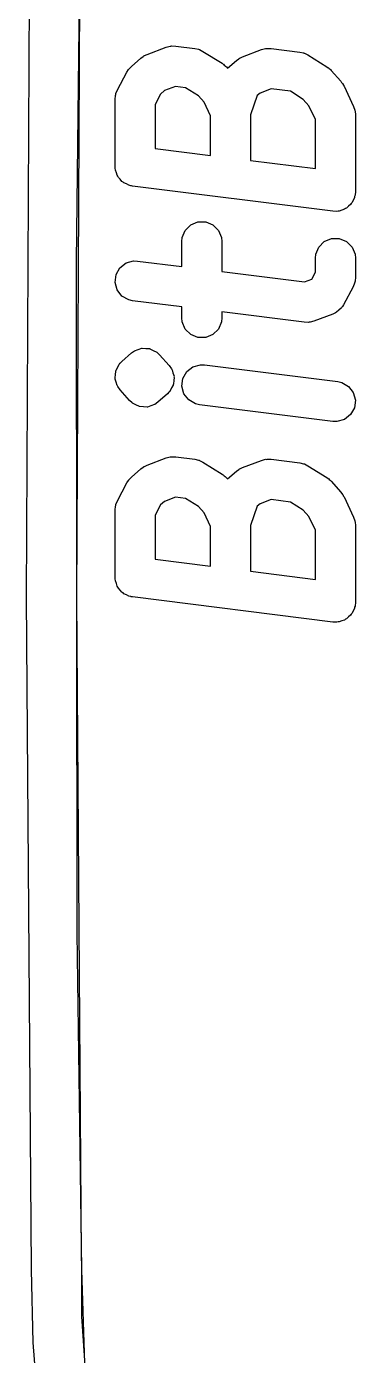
# Model space of a CAD drawing. Extents: x 125.5 to 181.1, y -135.3 to -67.6.
# Drawn here: x 125.66 to 126.97, y -112.86 to -107.56 of the extents above; entities that cross this region are included whole.
import ezdxf

# ---------------------------------------------------------------- set-up
doc = ezdxf.new("R2010")
doc.units = 0
doc.layers.add('BLACK', color=7, linetype='CONTINUOUS')

msp = doc.modelspace()

# ---------------------------------------------------------------- linework, layer by layer
at = {"layer": 'BLACK', "linetype": 'CONTINUOUS'}
for p, q in [((125.889421, -105.824342), (125.858894, -108.502008)), ((125.660354, -109.841144), (125.674172, -107.160895)), ((125.867572, -108.537845), (125.874657, -107.163444)), ((126.117284, -107.689293), (126.126606, -107.682628)), ((126.126606, -107.682628), (126.127801, -107.681512)), ((126.127801, -107.681512), (126.128974, -107.680934)), ((126.128974, -107.680934), (126.130042, -107.680172)), ((126.130042, -107.680172), (126.131595, -107.679646)), ((126.131595, -107.679646), (126.141875, -107.674593)), ((126.141875, -107.674593), (126.218066, -107.646021)), ((126.218066, -107.646021), (126.233219, -107.64198)), ((126.233219, -107.64198), (126.236874, -107.642103)), ((126.236874, -107.642103), (126.240402, -107.641134)), ((126.240402, -107.641134), (126.256079, -107.641545)), ((126.256079, -107.641545), (126.332269, -107.651069)), ((126.332269, -107.651069), (126.347565, -107.65453)), ((126.347565, -107.65453), (126.349032, -107.655364)), ((126.349032, -107.655364), (126.350696, -107.655643)), ((126.350696, -107.655643), (126.364746, -107.662611)), ((126.364746, -107.662611), (126.440937, -107.71023)), ((126.51255, -107.689168), (126.522828, -107.684116)), ((126.522828, -107.684116), (126.599018, -107.655545)), ((126.599018, -107.655545), (126.614171, -107.651504)), ((126.614171, -107.651504), (126.617826, -107.651627)), ((126.617826, -107.651627), (126.621354, -107.650658)), ((126.621354, -107.650658), (126.637031, -107.651069)), ((126.637031, -107.651069), (126.751317, -107.665355)), ((126.751317, -107.665355), (126.766612, -107.668816)), ((126.766612, -107.668816), (126.768078, -107.669649)), ((126.768078, -107.669649), (126.769745, -107.669929)), ((126.769745, -107.669929), (126.783794, -107.676897)), ((126.783794, -107.676897), (126.859984, -107.724516)), ((126.061282, -107.745185), (126.067755, -107.735475)), ((126.067755, -107.735475), (126.068456, -107.73406)), ((126.068456, -107.73406), (126.069297, -107.733163)), ((126.069297, -107.733163), (126.069982, -107.732137)), ((126.069982, -107.732137), (126.071206, -107.73113)), ((126.071206, -107.73113), (126.07919, -107.722626)), ((126.07919, -107.722626), (126.117284, -107.689293)), ((126.440937, -107.71023), (126.445126, -107.713459)), ((126.445126, -107.713459), (126.446812, -107.714277)), ((126.446812, -107.714277), (126.44996, -107.717186)), ((126.44996, -107.717186), (126.453357, -107.719805)), ((126.453357, -107.719805), (126.454445, -107.721331)), ((126.454445, -107.721331), (126.45833, -107.724921)), ((126.45833, -107.724921), (126.462737, -107.729879)), ((126.462737, -107.729879), (126.498238, -107.698816)), ((126.498238, -107.698816), (126.507562, -107.692149)), ((126.507562, -107.692149), (126.508755, -107.691035)), ((126.508755, -107.691035), (126.509926, -107.690459)), ((126.509926, -107.690459), (126.510995, -107.689695)), ((126.510995, -107.689695), (126.51255, -107.689168)), ((126.859984, -107.724516), (126.864173, -107.727745)), ((126.864173, -107.727745), (126.865859, -107.728563)), ((126.865859, -107.728563), (126.869007, -107.731472)), ((126.869007, -107.731472), (126.872404, -107.734091)), ((126.872404, -107.734091), (126.873492, -107.735617)), ((126.873492, -107.735617), (126.877376, -107.739206)), ((126.023187, -107.816614), (126.061282, -107.745185)), ((126.877376, -107.739206), (126.915472, -107.782063)), ((126.915472, -107.782063), (126.918631, -107.78641)), ((126.918631, -107.78641), (126.920029, -107.787682)), ((126.920029, -107.787682), (126.922201, -107.791322)), ((126.013775, -107.854261), (126.015312, -107.838654)), ((126.015312, -107.838654), (126.016816, -107.835022)), ((126.016816, -107.835022), (126.017198, -107.831109)), ((126.017198, -107.831109), (126.023187, -107.816614)), ((126.195569, -107.833396), (126.173775, -107.87426)), ((126.211687, -107.819292), (126.195569, -107.833396)), ((126.25579, -107.802753), (126.211687, -107.819292)), ((126.29491, -107.807643), (126.25579, -107.802753)), ((126.346384, -107.839814), (126.29491, -107.807643)), ((126.369164, -107.865442), (126.346384, -107.839814)), ((126.581429, -107.838625), (126.554727, -107.915396)), ((126.592641, -107.828815), (126.581429, -107.838625)), ((126.636742, -107.812277), (126.592641, -107.828815)), ((126.713958, -107.821929), (126.636742, -107.812277)), ((126.765432, -107.854101), (126.713958, -107.821929)), ((126.922201, -107.791322), (126.924692, -107.794749)), ((126.924692, -107.794749), (126.92531, -107.796532)), ((126.92531, -107.796532), (126.928066, -107.801149)), ((126.928066, -107.801149), (126.966161, -107.882102)), ((126.013775, -108.120927), (126.013775, -107.854261)), ((126.173775, -107.87426), (126.173775, -108.050304)), ((126.394727, -107.919762), (126.369164, -107.865442)), ((126.788212, -107.879727), (126.765432, -107.854101)), ((126.813775, -107.934047), (126.788212, -107.879727)), ((126.966161, -107.882102), (126.971415, -107.896878)), ((126.971415, -107.896878), (126.971505, -107.898788)), ((126.394727, -108.077923), (126.394727, -107.919762)), ((126.554727, -107.915396), (126.554727, -108.097923)), ((126.813775, -108.130304), (126.813775, -107.934047)), ((126.971505, -107.898788), (126.972238, -107.900558)), ((126.972238, -107.900558), (126.973775, -107.916165)), ((126.973775, -107.916165), (126.973775, -108.220927)), ((126.173775, -108.050304), (126.394727, -108.077923)), ((126.554727, -108.097923), (126.813775, -108.130304)), ((126.014183, -108.125071), (126.013775, -108.120927)), ((126.013982, -108.126681), (126.014183, -108.125071)), ((126.014542, -108.128718), (126.013982, -108.126681)), ((126.015312, -108.136534), (126.014542, -108.128718)), ((126.019415, -108.14644), (126.015312, -108.136534)), ((126.022258, -108.156779), (126.019415, -108.14644)), ((126.025337, -108.160737), (126.022258, -108.156779)), ((126.027257, -108.165373), (126.025337, -108.160737)), ((126.034841, -108.172957), (126.027257, -108.165373)), ((126.041422, -108.181418), (126.034841, -108.172957)), ((126.04578, -108.183896), (126.041422, -108.181418)), ((126.049329, -108.187445), (126.04578, -108.183896)), ((126.059238, -108.191549), (126.049329, -108.187445)), ((126.068556, -108.196848), (126.059238, -108.191549)), ((126.076214, -108.19858), (126.068556, -108.196848)), ((126.078168, -108.19939), (126.076214, -108.19858)), ((126.07979, -108.19939), (126.078168, -108.19939)), ((126.083852, -108.200309), (126.07979, -108.19939)), ((126.883852, -108.300309), (126.083852, -108.200309)), ((126.960293, -108.265373), (126.956746, -108.268919)), ((126.964394, -108.25547), (126.960293, -108.265373)), ((126.969697, -108.246146), (126.964394, -108.25547)), ((126.970319, -108.241166), (126.969697, -108.246146)), ((126.972238, -108.236534), (126.970319, -108.241166)), ((126.973775, -108.220927), (126.972238, -108.236534)), ((126.89953, -108.30072), (126.883852, -108.300309)), ((126.904367, -108.29939), (126.89953, -108.30072)), ((126.909382, -108.29939), (126.904367, -108.29939)), ((126.919287, -108.295287), (126.909382, -108.29939)), ((126.929627, -108.292444), (126.919287, -108.295287)), ((126.933586, -108.289364), (126.929627, -108.292444)), ((126.938221, -108.287445), (126.933586, -108.289364)), ((126.945803, -108.279862), (126.938221, -108.287445)), ((126.954267, -108.27328), (126.945803, -108.279862)), ((126.956746, -108.268919), (126.954267, -108.27328)), ((126.293923, -108.376481), (126.315995, -108.354409)), ((126.315995, -108.354409), (126.344834, -108.342464)), ((126.344834, -108.342464), (126.376048, -108.342464)), ((126.376048, -108.342464), (126.404887, -108.354409)), ((126.404887, -108.354409), (126.426959, -108.376481)), ((126.280441, -108.420927), (126.281978, -108.40532)), ((126.280441, -108.520781), (126.280441, -108.420927)), ((126.281978, -108.40532), (126.293923, -108.376481)), ((126.426959, -108.376481), (126.438904, -108.40532)), ((126.438904, -108.40532), (126.440441, -108.420927)), ((126.440441, -108.420927), (126.440441, -108.540781)), ((126.827257, -108.443148), (126.849329, -108.421076)), ((126.849329, -108.421076), (126.878168, -108.409131)), ((126.878168, -108.409131), (126.909382, -108.409131)), ((126.909382, -108.409131), (126.938221, -108.421076)), ((126.938221, -108.421076), (126.960293, -108.443148)), ((126.813775, -108.487594), (126.815312, -108.471987)), ((126.815312, -108.471987), (126.827257, -108.443148)), ((126.960293, -108.443148), (126.972238, -108.471987)), ((126.972238, -108.471987), (126.973775, -108.487594)), ((125.858894, -108.502008), (125.861811, -111.179846)), ((126.017854, -108.552851), (126.033284, -108.525717)), ((126.033284, -108.525717), (126.057923, -108.506553)), ((126.057923, -108.506553), (126.088021, -108.498277)), ((126.088021, -108.498277), (126.103698, -108.498688)), ((126.103698, -108.498688), (126.280441, -108.520781)), ((126.813775, -108.543785), (126.813775, -108.487594)), ((126.973775, -108.487594), (126.973775, -108.563785)), ((125.860855, -109.840732), (125.867572, -108.537845)), ((126.013982, -108.583824), (126.017854, -108.552851)), ((126.022258, -108.613922), (126.013982, -108.583824)), ((126.440441, -108.540781), (126.769853, -108.581958)), ((126.769853, -108.581958), (126.799306, -108.570913)), ((126.799306, -108.570913), (126.813775, -108.543785)), ((126.970733, -108.583023), (126.970352, -108.586938)), ((126.972238, -108.579392), (126.970733, -108.583023)), ((126.973775, -108.563785), (126.972238, -108.579392)), ((126.041422, -108.638561), (126.022258, -108.613922)), ((126.068556, -108.653991), (126.041422, -108.638561)), ((126.964363, -108.601432), (126.926268, -108.67286)), ((126.970352, -108.586938), (126.964363, -108.601432)), ((126.083852, -108.657452), (126.068556, -108.653991)), ((126.280441, -108.682025), (126.083852, -108.657452)), ((126.280441, -108.725689), (126.280441, -108.682025)), ((126.917568, -108.685908), (126.907423, -108.694248)), ((126.919579, -108.68289), (126.917568, -108.685908)), ((126.920652, -108.681889), (126.919579, -108.68289)), ((126.921517, -108.679983), (126.920652, -108.681889)), ((126.926268, -108.67286), (126.921517, -108.679983)), ((126.281978, -108.741296), (126.280441, -108.725689)), ((126.293923, -108.770135), (126.281978, -108.741296)), ((126.438904, -108.741296), (126.426959, -108.770135)), ((126.440441, -108.725689), (126.438904, -108.741296)), ((126.769566, -108.743167), (126.440441, -108.702026)), ((126.440441, -108.702026), (126.440441, -108.725689)), ((126.785243, -108.743578), (126.769566, -108.743167)), ((126.78877, -108.742608), (126.785243, -108.743578)), ((126.792426, -108.742732), (126.78877, -108.742608)), ((126.807579, -108.738691), (126.792426, -108.742732)), ((126.88377, -108.710119), (126.807579, -108.738691)), ((126.891447, -108.706344), (126.88377, -108.710119)), ((126.893457, -108.705733), (126.891447, -108.706344)), ((126.894595, -108.704797), (126.893457, -108.705733)), ((126.897844, -108.7032), (126.894595, -108.704797)), ((126.907423, -108.694248), (126.897844, -108.7032)), ((126.315995, -108.792207), (126.293923, -108.770135)), ((126.344834, -108.804152), (126.315995, -108.792207)), ((126.404887, -108.792207), (126.376048, -108.804152)), ((126.426959, -108.770135), (126.404887, -108.792207)), ((126.106418, -108.851467), (126.120897, -108.846444)), ((126.120897, -108.846444), (126.121216, -108.846462)), ((126.121216, -108.846462), (126.121517, -108.846361)), ((126.121517, -108.846361), (126.136772, -108.847378)), ((126.136772, -108.847378), (126.152058, -108.848278)), ((126.152058, -108.848278), (126.152344, -108.848416)), ((126.152344, -108.848416), (126.152662, -108.848438)), ((126.152662, -108.848438), (126.166334, -108.855199)), ((126.376048, -108.804152), (126.344834, -108.804152)), ((126.034913, -108.9054), (126.041095, -108.898816)), ((126.041095, -108.898816), (126.079189, -108.865483)), ((126.079189, -108.865483), (126.090992, -108.857044)), ((126.090992, -108.857044), (126.091407, -108.856676)), ((126.091407, -108.856676), (126.091602, -108.856608)), ((126.091602, -108.856608), (126.091947, -108.856362)), ((126.091947, -108.856362), (126.106418, -108.851467)), ((126.166334, -108.855199), (126.180145, -108.861896)), ((126.180145, -108.861896), (126.180457, -108.862184)), ((126.180457, -108.862184), (126.180642, -108.862276)), ((126.180642, -108.862276), (126.181004, -108.86269)), ((126.181004, -108.86269), (126.191663, -108.87254)), ((126.191663, -108.87254), (126.229758, -108.915397)), ((126.013982, -108.964776), (126.015597, -108.951849)), ((126.015597, -108.951849), (126.016364, -108.938834)), ((126.016364, -108.938834), (126.016502, -108.938547)), ((126.016502, -108.938547), (126.016524, -108.93823)), ((126.016524, -108.93823), (126.017563, -108.936128)), ((126.017563, -108.936128), (126.017854, -108.933803)), ((126.017854, -108.933803), (126.024296, -108.922473)), ((126.024296, -108.922473), (126.029982, -108.910747)), ((126.029982, -108.910747), (126.030219, -108.910535)), ((126.030219, -108.910535), (126.030361, -108.91025)), ((126.030361, -108.91025), (126.032608, -108.907855)), ((126.032608, -108.907855), (126.033284, -108.906668)), ((126.033284, -108.906668), (126.034913, -108.9054)), ((126.229758, -108.915397), (126.238978, -108.928083)), ((126.238978, -108.928083), (126.239082, -108.928384)), ((126.239082, -108.928384), (126.239292, -108.928624)), ((126.239292, -108.928624), (126.240042, -108.930843)), ((126.240042, -108.930843), (126.241482, -108.932694)), ((126.241482, -108.932694), (126.244935, -108.945254)), ((126.244935, -108.945254), (126.24921, -108.957574)), ((126.28452, -108.967137), (126.299949, -108.940003)), ((126.299949, -108.940003), (126.324589, -108.920839)), ((126.324589, -108.920839), (126.354687, -108.912563)), ((126.354687, -108.912563), (126.370364, -108.912974)), ((126.370364, -108.912974), (126.903697, -108.97964)), ((126.014603, -108.967034), (126.013982, -108.964776)), ((126.014447, -108.969375), (126.014603, -108.967034)), ((126.014548, -108.969675), (126.014447, -108.969375)), ((126.01453, -108.969995), (126.014548, -108.969675)), ((126.018804, -108.982315), (126.01453, -108.969995)), ((126.022258, -108.994874), (126.018804, -108.982315)), ((126.023696, -108.996723), (126.022258, -108.994874)), ((126.024448, -108.998945), (126.023696, -108.996723)), ((126.024657, -108.999184), (126.024448, -108.998945)), ((126.024762, -108.999485), (126.024657, -108.999184)), ((126.033982, -109.012171), (126.024762, -108.999485)), ((126.239448, -109.005086), (126.233758, -109.016822)), ((126.245886, -108.993765), (126.239448, -109.005086)), ((126.246176, -108.991439), (126.245886, -108.993765)), ((126.247216, -108.989338), (126.246176, -108.991439)), ((126.247237, -108.989022), (126.247216, -108.989338)), ((126.247377, -108.988734), (126.247237, -108.989022)), ((126.248143, -108.975709), (126.247377, -108.988734)), ((126.249758, -108.962792), (126.248143, -108.975709)), ((126.249293, -108.958193), (126.249136, -108.960533)), ((126.249136, -108.960533), (126.249758, -108.962792)), ((126.24921, -108.957574), (126.249191, -108.957892)), ((126.249191, -108.957892), (126.249293, -108.958193)), ((126.280648, -108.99811), (126.28452, -108.967137)), ((126.288924, -109.028208), (126.280648, -108.99811)), ((126.903697, -108.97964), (126.918993, -108.983101)), ((126.918993, -108.983101), (126.946128, -108.99853)), ((126.946128, -108.99853), (126.965292, -109.02317)), ((126.072077, -109.055028), (126.033982, -109.012171)), ((126.08273, -109.064873), (126.072077, -109.055028)), ((126.18455, -109.062085), (126.172747, -109.070523)), ((126.222645, -109.028752), (126.18455, -109.062085)), ((126.228824, -109.022168), (126.222645, -109.028752)), ((126.230456, -109.0209), (126.228824, -109.022168)), ((126.231132, -109.019709), (126.230456, -109.0209)), ((126.233378, -109.017318), (126.231132, -109.019709)), ((126.233517, -109.017035), (126.233378, -109.017318)), ((126.233758, -109.016822), (126.233517, -109.017035)), ((126.308088, -109.052848), (126.288924, -109.028208)), ((126.335222, -109.068277), (126.308088, -109.052848)), ((126.965292, -109.02317), (126.973567, -109.053267)), ((126.973567, -109.053267), (126.969696, -109.08424)), ((126.083098, -109.065293), (126.08273, -109.064873)), ((126.083284, -109.065385), (126.083098, -109.065293)), ((126.083595, -109.065672), (126.083284, -109.065385)), ((126.097406, -109.072368), (126.083595, -109.065672)), ((126.111078, -109.07913), (126.097406, -109.072368)), ((126.111393, -109.079151), (126.111078, -109.07913)), ((126.111682, -109.079291), (126.111393, -109.079151)), ((126.127031, -109.080193), (126.111682, -109.079291)), ((126.142223, -109.081207), (126.127031, -109.080193)), ((126.142523, -109.081105), (126.142223, -109.081207)), ((126.142843, -109.081124), (126.142523, -109.081105)), ((126.157321, -109.0761), (126.142843, -109.081124)), ((126.171793, -109.071206), (126.157321, -109.0761)), ((126.172137, -109.070959), (126.171793, -109.071206)), ((126.172333, -109.070892), (126.172137, -109.070959)), ((126.172747, -109.070523), (126.172333, -109.070892)), ((126.350518, -109.071738), (126.335222, -109.068277)), ((126.883852, -109.138404), (126.350518, -109.071738)), ((126.954266, -109.111375), (126.929627, -109.130539)), ((126.969696, -109.08424), (126.954266, -109.111375)), ((126.899529, -109.138815), (126.883852, -109.138404)), ((126.929627, -109.130539), (126.899529, -109.138815)), ((126.07919, -109.360721), (126.117284, -109.327388)), ((126.117284, -109.327388), (126.126606, -109.320723)), ((126.126606, -109.320723), (126.127801, -109.319607)), ((126.127801, -109.319607), (126.128974, -109.319029)), ((126.128974, -109.319029), (126.130042, -109.318267)), ((126.130042, -109.318267), (126.131595, -109.317741)), ((126.131595, -109.317741), (126.141875, -109.312688)), ((126.141875, -109.312688), (126.218066, -109.284116)), ((126.218066, -109.284116), (126.233219, -109.280075)), ((126.233219, -109.280075), (126.236874, -109.280198)), ((126.236874, -109.280198), (126.240402, -109.279229)), ((126.240402, -109.279229), (126.256079, -109.27964)), ((126.256079, -109.27964), (126.332269, -109.289164)), ((126.332269, -109.289164), (126.347565, -109.292625)), ((126.347565, -109.292625), (126.349032, -109.293459)), ((126.349032, -109.293459), (126.350696, -109.293738)), ((126.350696, -109.293738), (126.364746, -109.300706)), ((126.364746, -109.300706), (126.440937, -109.348325)), ((126.509926, -109.328554), (126.510995, -109.32779)), ((126.510995, -109.32779), (126.51255, -109.327263)), ((126.51255, -109.327263), (126.522828, -109.322211)), ((126.522828, -109.322211), (126.599018, -109.29364)), ((126.599018, -109.29364), (126.614171, -109.289599)), ((126.614171, -109.289599), (126.617826, -109.289722)), ((126.617826, -109.289722), (126.621354, -109.288753)), ((126.621354, -109.288753), (126.637031, -109.289164)), ((126.637031, -109.289164), (126.751317, -109.30345)), ((126.751317, -109.30345), (126.766612, -109.306911)), ((126.766612, -109.306911), (126.768078, -109.307744)), ((126.768078, -109.307744), (126.769745, -109.308024)), ((126.769745, -109.308024), (126.783794, -109.314992)), ((126.783794, -109.314992), (126.859984, -109.362611)), ((126.061282, -109.38328), (126.067755, -109.37357)), ((126.067755, -109.37357), (126.068456, -109.372155)), ((126.068456, -109.372155), (126.069297, -109.371258)), ((126.069297, -109.371258), (126.069982, -109.370232)), ((126.069982, -109.370232), (126.071206, -109.369225)), ((126.071206, -109.369225), (126.07919, -109.360721)), ((126.440937, -109.348325), (126.445126, -109.351554)), ((126.445126, -109.351554), (126.446812, -109.352372)), ((126.446812, -109.352372), (126.44996, -109.355281)), ((126.44996, -109.355281), (126.453357, -109.3579)), ((126.453357, -109.3579), (126.454445, -109.359426)), ((126.454445, -109.359426), (126.45833, -109.363016)), ((126.45833, -109.363016), (126.462737, -109.367974)), ((126.462737, -109.367974), (126.498238, -109.336911)), ((126.498238, -109.336911), (126.507562, -109.330244)), ((126.507562, -109.330244), (126.508755, -109.32913)), ((126.508755, -109.32913), (126.509926, -109.328554)), ((126.859984, -109.362611), (126.864173, -109.36584)), ((126.864173, -109.36584), (126.865859, -109.366658)), ((126.865859, -109.366658), (126.869007, -109.369567)), ((126.869007, -109.369567), (126.872404, -109.372186)), ((126.872404, -109.372186), (126.873492, -109.373712)), ((126.873492, -109.373712), (126.877376, -109.377301)), ((126.877376, -109.377301), (126.915472, -109.420158)), ((126.023187, -109.454709), (126.061282, -109.38328)), ((126.915472, -109.420158), (126.918631, -109.424505)), ((126.918631, -109.424505), (126.920029, -109.425777)), ((126.920029, -109.425777), (126.922201, -109.429417)), ((126.922201, -109.429417), (126.924692, -109.432844)), ((126.924692, -109.432844), (126.92531, -109.434627)), ((126.013775, -109.492356), (126.015312, -109.476749)), ((126.015312, -109.476749), (126.016816, -109.473117)), ((126.016816, -109.473117), (126.017198, -109.469204)), ((126.017198, -109.469204), (126.023187, -109.454709)), ((126.195569, -109.471491), (126.173775, -109.512355)), ((126.211687, -109.457387), (126.195569, -109.471491)), ((126.25579, -109.440848), (126.211687, -109.457387)), ((126.29491, -109.445738), (126.25579, -109.440848)), ((126.346384, -109.477909), (126.29491, -109.445738)), ((126.369164, -109.503537), (126.346384, -109.477909)), ((126.581429, -109.47672), (126.554727, -109.553491)), ((126.592641, -109.46691), (126.581429, -109.47672)), ((126.636742, -109.450372), (126.592641, -109.46691)), ((126.713958, -109.460024), (126.636742, -109.450372)), ((126.765432, -109.492196), (126.713958, -109.460024)), ((126.92531, -109.434627), (126.928066, -109.439244)), ((126.928066, -109.439244), (126.966161, -109.520197)), ((126.013775, -109.759022), (126.013775, -109.492356)), ((126.173775, -109.512355), (126.173775, -109.688399)), ((126.394727, -109.557857), (126.369164, -109.503537)), ((126.788212, -109.517822), (126.765432, -109.492196)), ((126.813775, -109.572142), (126.788212, -109.517822)), ((126.966161, -109.520197), (126.971415, -109.534973)), ((126.971415, -109.534973), (126.971505, -109.536883)), ((126.971505, -109.536883), (126.972238, -109.538653)), ((126.972238, -109.538653), (126.973775, -109.55426)), ((126.394727, -109.716018), (126.394727, -109.557857)), ((126.554727, -109.553491), (126.554727, -109.736018)), ((126.813775, -109.768399), (126.813775, -109.572142)), ((126.973775, -109.55426), (126.973775, -109.859022)), ((126.173775, -109.688399), (126.394727, -109.716018)), ((126.554727, -109.736018), (126.813775, -109.768399)), ((126.014183, -109.763166), (126.013775, -109.759022)), ((126.013982, -109.764776), (126.014183, -109.763166)), ((126.014542, -109.766813), (126.013982, -109.764776)), ((126.015312, -109.774629), (126.014542, -109.766813)), ((126.019415, -109.784535), (126.015312, -109.774629)), ((126.022258, -109.794874), (126.019415, -109.784535)), ((126.025337, -109.798832), (126.022258, -109.794874)), ((126.027257, -109.803468), (126.025337, -109.798832)), ((126.034841, -109.811052), (126.027257, -109.803468)), ((125.679998, -112.519721), (125.660354, -109.841144)), ((125.860855, -109.841062), (125.860855, -109.840732)), ((125.880105, -112.465917), (125.860855, -109.841062)), ((126.041422, -109.819513), (126.034841, -109.811052)), ((126.04578, -109.821991), (126.041422, -109.819513)), ((126.049329, -109.82554), (126.04578, -109.821991)), ((126.059238, -109.829644), (126.049329, -109.82554)), ((126.068556, -109.834943), (126.059238, -109.829644)), ((126.076214, -109.836675), (126.068556, -109.834943)), ((126.078168, -109.837485), (126.076214, -109.836675)), ((126.07979, -109.837485), (126.078168, -109.837485)), ((126.083852, -109.838404), (126.07979, -109.837485)), ((126.883852, -109.938404), (126.083852, -109.838404)), ((126.956746, -109.907014), (126.954267, -109.911375)), ((126.960293, -109.903468), (126.956746, -109.907014)), ((126.964394, -109.893565), (126.960293, -109.903468)), ((126.969697, -109.884241), (126.964394, -109.893565)), ((126.970319, -109.879261), (126.969697, -109.884241)), ((126.972238, -109.874629), (126.970319, -109.879261)), ((126.973775, -109.859022), (126.972238, -109.874629)), ((126.89953, -109.938815), (126.883852, -109.938404)), ((126.904367, -109.937485), (126.89953, -109.938815)), ((126.909382, -109.937485), (126.904367, -109.937485)), ((126.919287, -109.933382), (126.909382, -109.937485)), ((126.929627, -109.930539), (126.919287, -109.933382)), ((126.933586, -109.927459), (126.929627, -109.930539)), ((126.938221, -109.92554), (126.933586, -109.927459)), ((126.945803, -109.917957), (126.938221, -109.92554)), ((126.954267, -109.911375), (126.945803, -109.917957)), ((125.861811, -111.179846), (125.879992, -112.518642)), ((125.880252, -112.485985), (125.880105, -112.465917)), ((125.880588, -112.48849), (125.880252, -112.485985)), ((125.880503, -112.519096), (125.880568, -112.49583)), ((125.880568, -112.49583), (125.880575, -112.493352)), ((125.880574, -112.493351), (125.880588, -112.48849)), ((125.880575, -112.493352), (125.880574, -112.493351)), ((125.679998, -112.51978), (125.679997, -112.519721)), ((125.679997, -112.519721), (125.679998, -112.519721)), ((125.68001, -112.521358), (125.679998, -112.51978)), ((125.680039, -112.521464), (125.680009, -112.521358)), ((125.680009, -112.521358), (125.68001, -112.521358)), ((125.687052, -112.812113), (125.680039, -112.521464)), ((125.879996, -112.520279), (125.879507, -112.708188)), ((125.879991, -112.518642), (125.879783, -112.519461)), ((125.879783, -112.519461), (125.88, -112.520279)), ((125.879992, -112.518642), (125.879991, -112.518642)), ((125.88, -112.520279), (125.879996, -112.520279)), ((125.880506, -112.519821), (125.880503, -112.519096)), ((125.880518, -112.520702), (125.880506, -112.519821)), ((125.880537, -112.521539), (125.880518, -112.520702)), ((125.892865, -112.893858), (125.880537, -112.521539)), ((125.879507, -112.708188), (125.905414, -113.083114)), ((125.709831, -113.103702), (125.687052, -112.812113))]:
    msp.add_line(p, q, dxfattribs=at)

doc.saveas('drawing.dxf')
